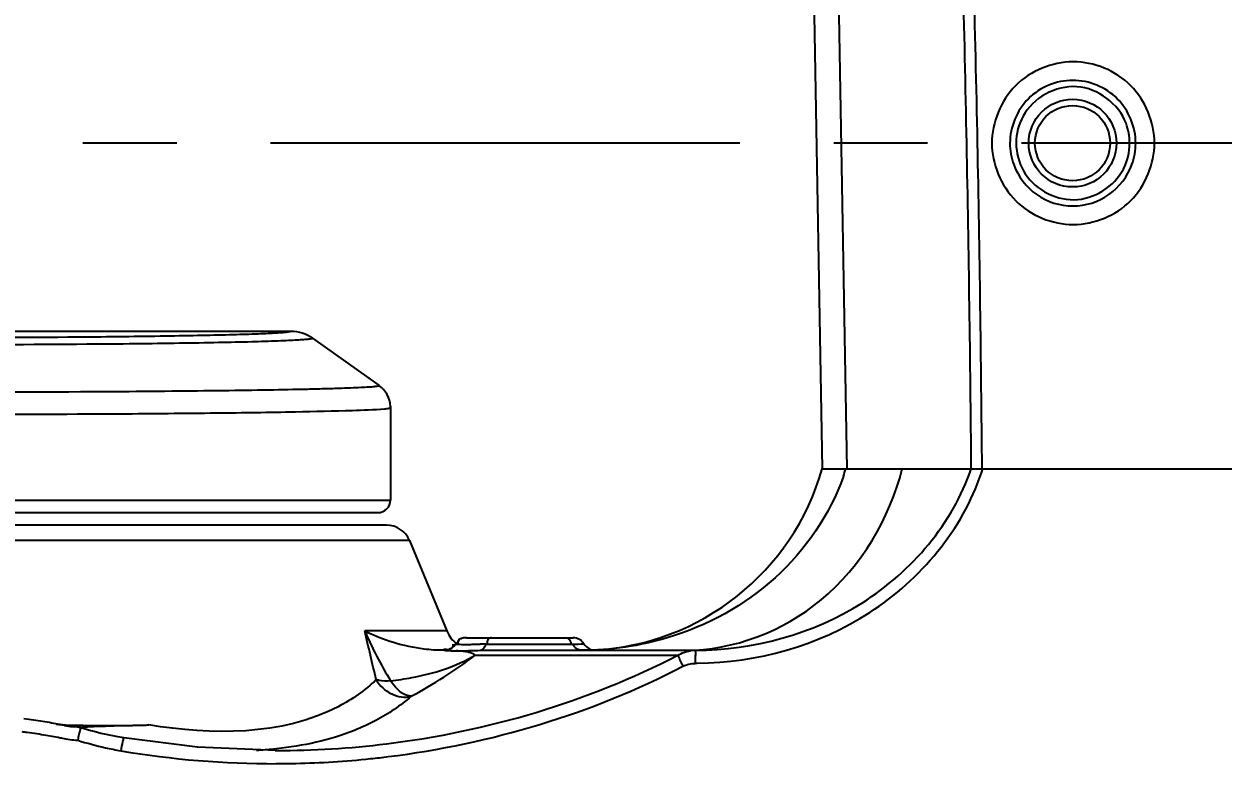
# Model space of a CAD drawing. Header units: millimetres. Extents: x 5828 to 6704, y 123 to 421.
# Drawn here: x 6527.864 to 6532.654, y 211.772 to 214.818 of the extents above; entities that cross this region are included whole.
import ezdxf

# ---------------------------------------------------------------- set-up
doc = ezdxf.new("R2010")
doc.units = ezdxf.units.MM
doc.linetypes.add('CENTER', pattern=[0.6, 0.375, -0.075, 0.075, -0.075])
for name, color, linetype in [('中心线', 7, 'Continuous'), ('外形图', 7, 'Continuous'), ('尺寸标注', 7, 'Continuous'), ('运动范围', 7, 'Continuous')]:
    doc.layers.add(name, color=color, linetype=linetype)
doc.styles.add('微软雅黑', font='msyh.ttc', dxfattribs={"height": 1.5})
doc.dimstyles.new('尺寸标注_1_20比例', dxfattribs={"dimtxt": 1.5, "dimasz": 1.25, "dimexe": 0.5, "dimexo": 0.4, "dimgap": 0.5, "dimtad": 1, "dimdec": 1, "dimlfac": 20, "dimdsep": 46, "dimtxsty": '微软雅黑', "dimcen": 0.09, "dimadec": 0, "dimazin": 0, "dimtp": 0.01, "dimtm": 0.01, "dimtfac": 1, "dimtdec": 1, "dimtofl": 0, "dimtmove": 0, "dimatfit": 3, "dimfxl": 1, "dimtolj": 1, "dimarcsym": 0})

# ---------------------------------------------------------------- blocks, each defined once
blk = doc.blocks.new('*D1145')
at = {"layer": 'Defpoints', "color": 0}
for p in [(6564.9775, 227.1499), (6618.6004, 224.7716), (6488.2514, 214.3423), (6559.4529, 214.3423), (6635.7237, 214.3423)]:
    blk.add_point(p, dxfattribs=at)
at = {"layer": '尺寸标注', "color": 0, "lineweight": -2}
blk.add_arc((6559.4529, 214.3423), 13.9483, 15.13637, 174.86363, dxfattribs=at)
at = {"layer": '尺寸标注', "color": 0}
for points in [[(6572.7139, 217.9391), (6573.1206, 218.0298), (6573.1893, 216.7644)], [(6545.3524, 215.6004), (6545.7687, 215.5817), (6545.5045, 214.3423)]]:
    blk.add_solid(points, dxfattribs=at)
at = {"layer": '尺寸标注', "color": 0, "insert": (6557.2583, 229.4032), "char_height": 1.5, "attachment_point": 5, "rotation": 8.2904, "style": '微软雅黑'}
blk.add_mtext('\\A1;{\\fAlibaba PuHuiTi 3.0 55 Regular|b0|i0|c134|p18;-\\A1;170%%d}', dxfattribs=at)
blk = doc.blocks.new('*D1146')
at = {"layer": 'Defpoints', "color": 0}
for p in [(6488.2514, 214.3423), (6559.4529, 214.3423), (6635.7237, 214.3423), (6618.6004, 203.913), (6564.9841, 201.5194)]:
    blk.add_point(p, dxfattribs=at)
at = {"layer": '尺寸标注', "color": 0, "lineweight": -2}
blk.add_arc((6559.4529, 214.3423), 13.965, 185.13022, 344.86978, dxfattribs=at)
at = {"layer": '尺寸标注', "color": 0}
for points in [[(6545.7519, 213.1029), (6545.3356, 213.0842), (6545.4878, 214.3423)], [(6573.1371, 210.6519), (6572.7305, 210.7426), (6573.2057, 211.9173)]]:
    blk.add_solid(points, dxfattribs=at)
at = {"layer": '尺寸标注', "color": 0, "insert": (6555.4094, 202.3101), "char_height": 1.5, "attachment_point": 5, "rotation": 341.4248, "style": '微软雅黑'}
blk.add_mtext('\\A1;{\\fAlibaba PuHuiTi 3.0 55 Regular|b0|i0|c134|p18;+\\A1;170%%d}', dxfattribs=at)

msp = doc.modelspace()

# ---------------------------------------------------------------- linework, layer by layer
at = {"layer": '中心线', "linetype": 'CENTER', "ltscale": 5}
msp.add_line((6635.7237, 214.3423), (6488.2514, 214.3423), dxfattribs=at)
at = {"layer": '外形图', "linetype": 'ByBlock'}
for p, q in [((6531.0063, 215.7097), (6531.0529, 213.0423)), ((6531.1044, 215.7097), (6531.151, 213.0423)), ((6527.1179, 213.5923), (6528.9297, 213.5923)), ((6529.017, 213.5643), (6529.2821, 213.3749)), ((6529.3277, 213.2914), (6529.3279, 213.286)), ((6529.3279, 213.286), (6529.3279, 212.9173)), ((6531.0529, 213.0423), (6539.6779, 213.0423)), ((6527.6287, 212.9173), (6529.3279, 212.9173)), ((6527.579, 212.8673), (6529.2778, 212.8673)), ((6529.3116, 212.8173), (6525.6102, 212.8173)), ((6529.404, 212.7555), (6527.539, 212.7555)), ((6529.404, 212.7555), (6529.5532, 212.3947)), ((6529.5532, 212.3947), (6529.2248, 212.3947)), ((6529.6302, 212.3675), (6530.0579, 212.3675)), ((6529.5452, 212.3175), (6529.5382, 212.3175)), ((6529.5869, 212.3425), (6529.5831, 212.3369)), ((6529.5869, 212.3425), (6529.5881, 212.3425)), ((6529.6601, 212.3416), (6529.6861, 212.3423)), ((6529.6865, 212.3175), (6530.5264, 212.3175)), ((6529.7092, 212.3425), (6530.0557, 212.3425)), ((6530.0993, 212.3432), (6530.1007, 212.3432)), ((6530.5264, 212.3175), (6530.547, 212.3175)), ((6529.6665, 212.2979), (6530.476, 212.2979)), ((6527.8831, 212.0415), (6527.8637, 212.0441)), ((6528.1983, 211.9809), (6528.1985, 211.9808)), ((6528.2226, 212.0162), (6528.2453, 212.0168)), ((6528.2453, 212.0168), (6528.2979, 212.018)), ((6528.8673, 211.9173), (6528.8727, 211.9173))]:
    msp.add_line(p, q, dxfattribs=at)
for points in [[(6529.3279, 213.286), (6529.3278, 213.288), (6529.3277, 213.2914)], [(6529.5831, 212.3369), (6529.5724, 212.3267), (6529.5637, 212.3218), (6529.5614, 212.3209)], [(6528.2622, 211.968), (6528.2385, 211.9724), (6528.1985, 211.9808)], [(6528.8727, 211.9173), (6528.5573, 211.9305), (6528.2622, 211.968)]]:
    msp.add_lwpolyline(points, dxfattribs=at)
for radius in [0.175, 0.15]:
    msp.add_circle((6532.0529, 214.3423), radius, dxfattribs=at)
for centre, radius, start, end in [((6418.318, 212.1083), 113.3342, 1.129011, 1.820987), ((6418.1864, 212.1071), 113.509, 1.128338, 1.819873), ((6418.3649, 212.1092), 113.2873, 0.471938, 1.129048), ((6418.2331, 212.1078), 113.4624, 0.471877, 1.128413), ((6527.4533, 292.8013), 79.2349, 269.529732, 270.452326), ((6527.4533, 300.6448), 87.1068, 269.547361, 270.435401), ((6529.2186, 213.2861), 0.1092, 2.8056, 54.4734), ((6527.4513, 333.8317), 120.4832, 269.667952, 270.369161), ((6527.4664, 335.7145), 122.455, 270.047752, 270.365416), ((6530.0915, 213.3175), 1, 272.8161, 344.0249), ((6530.2536, 213.3234), 0.9368, 340.6348, 342.5383), ((6530.7891, 213.3263), 0.9485, 341.509, 342.5755), ((6529.2779, 212.9173), 0.05, 270, 0), ((6529.3116, 212.7173), 0.1, 22.4674, 90), ((6514.5834, 208.8489), 15.0647, 12.85438, 13.6137), ((6529.6687, 212.4425), 0.125, 202.4674, 232.7366), ((6530.0579, 212.3175), 0.05, 30.9521, 90), ((6529.5454, 212.3665), 0.0489, 293.7499, 300.1002), ((6529.5888, 212.6955), 0.3799, 267.628, 269.5924), ((6529.5449, 212.3674), 0.0499, 317.3547, 330.0525), ((6529.5883, 212.6549), 0.3393, 269.6258, 270.5412), ((6529.624, 212.7741), 0.433, 265.9187, 269.2065), ((6529.7105, 211.1662), 1.1763, 90.0621, 91.1845), ((6530.0557, 213.7612), 1.4187, 270.001, 271.7611), ((6530.1436, 212.3689), 0.05, 210.9521, 273.1464), ((6530.5481, 212.1748), 0.1427, 90.4422, 98.7441), ((6528.4713, 213.8846), 1.9865, 298.2064, 306.9896), ((6531.2078, 212.6242), 0.8018, 206.0112, 207.5092), ((6531.5364, 212.2746), 0.9914, 179.032, 180.5183), ((6530.5362, 213.6121), 1.3465, 270.3791, 270.7319), ((6527.503, 209.2879), 2.7796, 80.6125, 82.1358), ((6527.3882, 208.4676), 3.5554, 82.1091, 82.4249), ((6528.0487, 212.405), 0.386, 261.5433, 263.8602), ((6528.1436, 212.6923), 0.6846, 260.0428, 261.1457), ((6528.1446, 212.6989), 0.6913, 261.1483, 261.8351), ((6528.158, 212.7951), 0.7884, 261.8575, 263.1208), ((6528.1812, 219.4226), 7.4053, 270.14247, 270.74358), ((6528.1883, 218.7319), 6.7146, 270.75945, 271.48667), ((6527.7917, 233.3609), 21.3489, 271.35858, 271.53194), ((6528.168, 212.9056), 0.9516, 260.8068, 264.5977), ((6528.4497, 213.0815), 1.1818, 257.2446, 260.3085), ((6528.8673, 215.5858), 3.6685, 270.0844, 276.9593), ((6528.8637, 215.5376), 3.6726, 260.3929, 270.1237), ((6528.7221, 213.4359), 1.5185, 272.6724, 275.2346), ((6528.7284, 213.362), 1.4443, 275.2542, 275.4839), ((6528.7293, 213.3526), 1.4348, 275.4839, 275.7075), ((6528.8646, 215.5617), 3.6966, 271.3138, 275.9623), ((6528.8663, 215.543), 3.6779, 275.9651, 277.0706), ((6528.8644, 215.5666), 3.7015, 270.1126, 271.315)]:
    msp.add_arc(centre, radius, start, end, dxfattribs=at)
for points, knots in [([(6532.3803, 214.3423), (6532.3803, 214.4252), (6532.3098, 214.5979), (6532.0552, 214.7014), (6531.8009, 214.5975), (6531.7306, 214.425), (6531.7306, 214.3423)], [0, 0, 0, 0, 0.25019, 0.500311, 0.750273, 1, 1, 1, 1]), ([(6532.3053, 214.3423), (6532.3053, 214.4063), (6532.2507, 214.5397), (6532.0539, 214.6196), (6531.8573, 214.5396), (6531.8028, 214.4063), (6531.8028, 214.3423)], [0, 0, 0, 0, 0.249978, 0.500243, 0.750249, 1, 1, 1, 1]), ([(6532.2667, 214.4215), (6532.238, 214.498), (6532.0738, 214.6255), (6531.8941, 214.5215), (6531.8551, 214.4498)], [0, 0, 0, 0, 0.500219, 1, 1, 1, 1]), ([(6531.7306, 214.3423), (6531.7307, 214.2594), (6531.8012, 214.0867), (6532.0559, 213.9832), (6532.3101, 214.0871), (6532.3803, 214.2596), (6532.3803, 214.3423)], [0, 0, 0, 0, 0.250227, 0.500395, 0.750319, 1, 1, 1, 1]), ([(6531.818, 214.2566), (6531.8352, 214.2093), (6531.9009, 214.1233), (6532.0541, 214.0758), (6532.2072, 214.1234), (6532.273, 214.2094), (6532.2902, 214.2567)], [0, 0, 0, 0, 0.249993, 0.499997, 0.750003, 1, 1, 1, 1]), ([(6531.8565, 214.2323), (6531.8943, 214.1646), (6532.0591, 214.0655), (6532.2204, 214.1701), (6532.256, 214.2389)], [0, 0, 0, 0, 0.500173, 1, 1, 1, 1]), ([(6528.0788, 213.5688), (6528.1399, 213.5693), (6528.2565, 213.5705), (6528.4223, 213.5726), (6528.5684, 213.5752), (6528.6921, 213.578), (6528.78, 213.5807), (6528.8371, 213.5832), (6528.8699, 213.5848), (6528.8946, 213.5866), (6528.9142, 213.5882), (6528.9226, 213.5898), (6528.93, 213.5911), (6528.9297, 213.5923)], [0, 0, 0, 0, 0.214986, 0.410836, 0.583615, 0.729825, 0.846519, 0.893044, 0.93137, 0.961306, 0.982721, 0.995553, 1, 1, 1, 1]), ([(6528.1152, 213.5405), (6528.1799, 213.541), (6528.3033, 213.5421), (6528.4787, 213.5443), (6528.6335, 213.5469), (6528.7645, 213.5498), (6528.8577, 213.5526), (6528.9182, 213.555), (6528.953, 213.5567), (6528.9794, 213.5586), (6529.0002, 213.5601), (6529.0092, 213.562), (6529.0171, 213.563), (6529.017, 213.5643)], [0, 0, 0, 0, 0.214729, 0.410382, 0.583034, 0.729196, 0.845927, 0.892504, 0.930901, 0.960931, 0.982458, 0.995418, 1, 1, 1, 1]), ([(6528.2276, 213.351), (6528.303, 213.3515), (6528.4472, 213.3527), (6528.652, 213.3549), (6528.8328, 213.3575), (6528.9667, 213.36), (6529.0591, 213.3623), (6529.1167, 213.3639), (6529.1657, 213.3656), (6529.2065, 213.3673), (6529.2375, 213.3693), (6529.2619, 213.3704), (6529.2728, 213.373), (6529.2821, 213.3733), (6529.2821, 213.3749)], [0, 0, 0, 0, 0.214406, 0.409827, 0.582293, 0.728391, 0.790612, 0.845182, 0.891838, 0.930342, 0.960508, 0.982196, 0.995318, 1, 1, 1, 1]), ([(6528.2474, 213.262), (6528.3758, 213.2628), (6528.6096, 213.2649), (6528.9194, 213.2689), (6529.143, 213.2744), (6529.2614, 213.2781), (6529.3035, 213.2818)], [0, 0, 0, 0, 0.364749, 0.663868, 0.879829, 1, 1, 1, 1]), ([(6529.3035, 213.2818), (6529.3096, 213.2823), (6529.3179, 213.283), (6529.325, 213.2845), (6529.3279, 213.2854), (6529.3279, 213.286)], [0, 0, 0, 0, 0.736747, 0.925108, 1, 1, 1, 1]), ([(6530.5058, 212.3175), (6530.6988, 212.3175), (6531.1063, 212.4734), (6531.3215, 212.8436), (6531.3728, 213.0423)], [0, 0, 0, 0, 0.484749, 1, 1, 1, 1]), ([(6530.547, 212.3175), (6530.778, 212.319), (6531.248, 212.442), (6531.5747, 212.8246), (6531.6478, 213.0423)], [0, 0, 0, 0, 0.501443, 1, 1, 1, 1]), ([(6531.1374, 213.0128), (6531.0834, 212.859), (6530.8902, 212.5767), (6530.5932, 212.4154), (6530.4368, 212.3683)], [0, 0, 0, 0, 0.499453, 1, 1, 1, 1]), ([(6530.5534, 212.2657), (6530.7928, 212.2688), (6531.2793, 212.401), (6531.6133, 212.7999), (6531.6887, 213.0255)], [0, 0, 0, 0, 0.501676, 1, 1, 1, 1]), ([(6529.5382, 212.3175), (6529.5128, 212.3175), (6529.4049, 212.3252), (6529.2986, 212.3572), (6529.2248, 212.3947)], [0, 0, 0, 0, 0.23471, 1, 1, 1, 1]), ([(6529.7319, 212.3675), (6529.7275, 212.3675), (6529.715, 212.3641), (6529.7135, 212.3503), (6529.7139, 212.3435)], [0, 0, 0, 0, 0.388478, 1, 1, 1, 1]), ([(6530.0199, 212.3675), (6530.0266, 212.3675), (6530.0421, 212.3668), (6530.0489, 212.3507), (6530.0483, 212.3435)], [0, 0, 0, 0, 0.479654, 1, 1, 1, 1]), ([(6529.5574, 212.3198), (6529.5516, 212.3202), (6529.5343, 212.3241), (6529.5421, 212.3175), (6529.5435, 212.3175)], [0, 0, 0, 0, 0.811727, 1, 1, 1, 1]), ([(6529.5436, 212.3175), (6529.5464, 212.3175), (6529.552, 212.3177), (6529.5575, 212.3186), (6529.5603, 212.3192)], [0, 0, 0, 0, 0.490641, 1, 1, 1, 1]), ([(6529.5449, 212.3175), (6529.5512, 212.3174), (6529.5605, 212.3165), (6529.57, 212.316), (6529.5731, 212.3159)], [0, 0, 0, 0, 0.668923, 1, 1, 1, 1]), ([(6529.5603, 212.3192), (6529.5634, 212.32), (6529.5694, 212.3221), (6529.5743, 212.3266), (6529.5758, 212.3292)], [0, 0, 0, 0, 0.516681, 1, 1, 1, 1]), ([(6529.5699, 212.3242), (6529.5721, 212.3255), (6529.5762, 212.3283), (6529.5799, 212.3318), (6529.5816, 212.3336)], [0, 0, 0, 0, 0.500252, 1, 1, 1, 1]), ([(6529.5758, 212.3292), (6529.5767, 212.3309), (6529.5782, 212.335), (6529.5782, 212.3393), (6529.5779, 212.3415)], [0, 0, 0, 0, 0.457488, 1, 1, 1, 1]), ([(6529.5881, 212.3425), (6529.5888, 212.3425), (6529.5905, 212.3424), (6529.5922, 212.3423), (6529.5932, 212.3422)], [0, 0, 0, 0, 0.400793, 1, 1, 1, 1]), ([(6529.5914, 212.3155), (6529.5981, 212.3155), (6529.6298, 212.3157), (6529.6615, 212.3175), (6529.6865, 212.3175)], [0, 0, 0, 0, 0.21006, 1, 1, 1, 1]), ([(6529.6665, 212.2979), (6529.6519, 212.3093), (6529.624, 212.3128), (6529.5987, 212.3151), (6529.5915, 212.3156)], [0, 0, 0, 0, 0.71897, 1, 1, 1, 1]), ([(6529.5981, 212.3558), (6529.5971, 212.3541), (6529.5957, 212.3501), (6529.5957, 212.3458), (6529.5959, 212.3435)], [0, 0, 0, 0, 0.457507, 1, 1, 1, 1]), ([(6529.5992, 212.3558), (6529.5983, 212.3541), (6529.5969, 212.3501), (6529.5969, 212.3458), (6529.5971, 212.3435)], [0, 0, 0, 0, 0.45737, 1, 1, 1, 1]), ([(6529.618, 212.3412), (6529.6211, 212.3411), (6529.6276, 212.3411), (6529.634, 212.3411), (6529.6375, 212.3412)], [0, 0, 0, 0, 0.473352, 1, 1, 1, 1]), ([(6529.6865, 212.3175), (6529.6944, 212.3175), (6529.7043, 212.3285), (6529.7081, 212.339), (6529.7092, 212.3425)], [0, 0, 0, 0, 0.680295, 1, 1, 1, 1]), ([(6530.547, 212.3175), (6530.5446, 212.3173), (6530.5477, 212.3037), (6530.5453, 212.2977), (6530.5452, 212.2913)], [0, 0, 0, 0, 0.273324, 1, 1, 1, 1]), ([(6529.3284, 212.1954), (6529.3568, 212.1992), (6529.4735, 212.2161), (6529.5892, 212.2529), (6529.6665, 212.2979)], [0, 0, 0, 0, 0.24253, 1, 1, 1, 1]), ([(6530.476, 212.2979), (6530.4764, 212.2965), (6530.4797, 212.2879), (6530.4837, 212.2796), (6530.4872, 212.2726)], [0, 0, 0, 0, 0.151863, 1, 1, 1, 1]), ([(6529.2705, 212.2004), (6529.2262, 212.1571), (6528.9622, 211.9744), (6528.6126, 211.9787), (6528.3625, 212.0196)], [0, 0, 0, 0, 0.196448, 1, 1, 1, 1]), ([(6529.2706, 212.2003), (6529.2855, 212.1764), (6529.3265, 212.1364), (6529.3854, 212.1275), (6529.4107, 212.1342)], [0, 0, 0, 0, 0.518568, 1, 1, 1, 1]), ([(6529.3284, 212.1954), (6529.3132, 212.1945), (6529.2935, 212.1947), (6529.2745, 212.1991), (6529.2706, 212.2003)], [0, 0, 0, 0, 0.787021, 1, 1, 1, 1]), ([(6529.4107, 212.1342), (6529.404, 212.1342), (6529.3694, 212.1435), (6529.3444, 212.1721), (6529.3284, 212.1954)], [0, 0, 0, 0, 0.189898, 1, 1, 1, 1]), ([(6529.2695, 212.0373), (6529.2418, 212.0226), (6529.116, 211.9648), (6528.9783, 211.9355), (6528.872, 211.9249)], [0, 0, 0, 0, 0.22655, 1, 1, 1, 1]), ([(6528.0905, 212.0092), (6528.0875, 212.0083), (6528.0888, 211.9952), (6528.0849, 211.9881), (6528.0834, 211.982)], [0, 0, 0, 0, 0.334906, 1, 1, 1, 1]), ([(6528.0904, 212.0093), (6528.0923, 212.0098), (6528.0972, 212.0105), (6528.1021, 212.011), (6528.1051, 212.0112)], [0, 0, 0, 0, 0.404217, 1, 1, 1, 1]), ([(6528.2622, 211.968), (6528.2608, 211.9682), (6528.2604, 211.9602), (6528.2549, 211.9469), (6528.2528, 211.9287), (6528.2508, 211.9166)], [0, 0, 0, 0, 0.079705, 0.298499, 1, 1, 1, 1])]:
    msp.add_open_spline(points, degree=3, knots=knots, dxfattribs=at)
for points in [[(6531.8551, 214.4498), (6531.8375, 214.4173), (6531.8278, 214.3793), (6531.8278, 214.3423)], [(6532.2811, 214.3423), (6532.2811, 214.3691), (6532.2762, 214.3964), (6532.2667, 214.4215)], [(6531.8028, 214.3423), (6531.8028, 214.3133), (6531.808, 214.2839), (6531.818, 214.2566)], [(6531.8278, 214.3423), (6531.8278, 214.3044), (6531.838, 214.2654), (6531.8565, 214.2323)], [(6532.256, 214.2389), (6532.2723, 214.2704), (6532.2811, 214.3068), (6532.2811, 214.3423)], [(6532.2902, 214.2567), (6532.3001, 214.2839), (6532.3053, 214.3133), (6532.3053, 214.3423)], [(6528.9298, 213.5923), (6528.9603, 213.5923), (6528.9921, 213.5821), (6529.017, 213.5643)], [(6529.2248, 212.3947), (6529.2547, 212.3261), (6529.2902, 212.2598), (6529.3284, 212.1954)], [(6529.6302, 212.3675), (6529.6188, 212.3675), (6529.6038, 212.3657), (6529.5981, 212.3558)], [(6529.6312, 212.3675), (6529.6199, 212.3675), (6529.6049, 212.3657), (6529.5992, 212.3558)], [(6530.4368, 212.3683), (6530.3254, 212.3346), (6530.2078, 212.3176), (6530.0915, 212.3175)], [(6529.545, 212.3175), (6529.5519, 212.3175), (6529.5588, 212.319), (6529.5651, 212.3218)], [(6529.6375, 212.3412), (6529.645, 212.3413), (6529.6525, 212.3414), (6529.6601, 212.3416)], [(6530.0915, 212.3175), (6530.0769, 212.3175), (6530.062, 212.3294), (6530.0557, 212.3425)], [(6530.476, 212.2979), (6530.4914, 212.307), (6530.5088, 212.3131), (6530.5264, 212.3159)], [(6529.3118, 211.9443), (6529.7144, 211.9935), (6530.1156, 212.112), (6530.476, 212.2979)], [(6530.4966, 212.2539), (6530.5114, 212.2615), (6530.5285, 212.2655), (6530.5451, 212.2656)], [(6529.319, 211.8931), (6529.7264, 211.9436), (6530.1323, 212.0646), (6530.4966, 212.2539)], [(6529.4102, 212.134), (6529.3675, 212.0964), (6529.3197, 212.0641), (6529.2695, 212.0373)], [(6528.0252, 212.018), (6528.0022, 212.022), (6527.9794, 212.0264), (6527.9564, 212.0302)], [(6527.9528, 211.9776), (6527.9274, 211.982), (6527.9019, 211.9858), (6527.8763, 211.9893)], [(6528.016, 211.9662), (6527.9949, 211.9696), (6527.9739, 211.9738), (6527.9528, 211.9776)], [(6528.0075, 212.0212), (6528.0275, 212.0191), (6528.0476, 212.0189), (6528.0678, 212.0186)], [(6528.0912, 212.0094), (6528.082, 212.0103), (6528.0728, 212.0112), (6528.0636, 212.0123)], [(6528.0678, 212.0186), (6528.1117, 212.0179), (6528.1556, 212.0172), (6528.1996, 212.0173)], [(6528.0834, 211.982), (6528.0815, 211.9741), (6528.08, 211.9662), (6528.0784, 211.9582)], [(6528.0904, 212.0093), (6528.126, 211.9988), (6528.162, 211.9892), (6528.1983, 211.9809)], [(6528.1051, 212.0112), (6528.122, 212.0127), (6528.139, 212.0135), (6528.1561, 212.0141)], [(6528.1561, 212.0141), (6528.1782, 212.015), (6528.2004, 212.0156), (6528.2226, 212.0162)], [(6528.0784, 211.9582), (6528.1149, 211.9472), (6528.1517, 211.9372), (6528.1888, 211.9289)]]:
    msp.add_open_spline(points, degree=3, dxfattribs=at)
at = {"layer": '运动范围'}
msp.add_arc((6559.4529, 214.3423), 60.06, 10, 350, dxfattribs=at)

# ---------------------------------------------------------------- dimensions: what is measured, and where the dimension line sits
at = {"layer": '尺寸标注'}
for base, line2, text, picture, middle in [((6564.9775, 227.1499), ((6559.4529, 214.3423), (6618.6004, 224.7716)), '\\A1;{\\fAlibaba PuHuiTi 3.0 55 Regular|b0|i0|c134|p18;-<>}', '*D1145', (6557.4417, 228.1449)), ((6564.9841, 201.5194), ((6559.4529, 214.3423), (6618.6004, 203.913)), '\\A1;{\\fAlibaba PuHuiTi 3.0 55 Regular|b0|i0|c134|p18;+<>}', '*D1146', (6555.0043, 201.1047))]:
    dim = msp.add_angular_dim_2l(base=base, line1=((6635.7237, 214.3423), (6488.2514, 214.3423)), line2=line2, text=text, dimstyle='尺寸标注_1_20比例', dxfattribs=at)
    dim.commit()
    dim.dimension.update_dxf_attribs({"geometry": picture, "text_midpoint": middle, "dimtype": 162})

doc.saveas('drawing.dxf')
